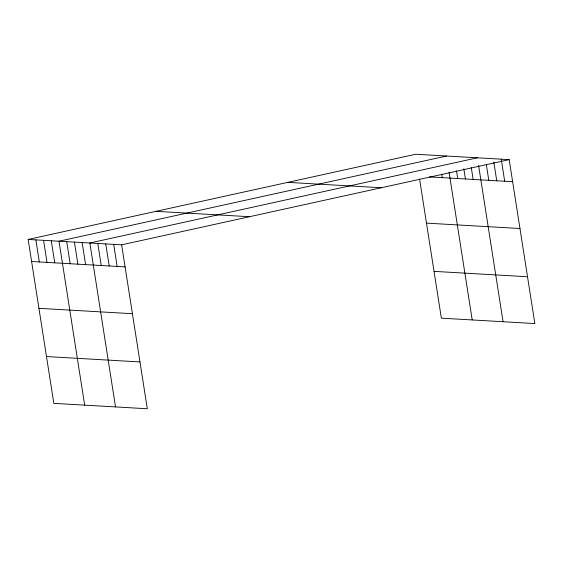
<?xml version="1.0" encoding="UTF-8"?>
<svg xmlns="http://www.w3.org/2000/svg" width="563" height="563" viewBox="0 0 563 563"><rect width="100%" height="100%" fill="white"/><g stroke="black" fill="none" stroke-linecap="round" stroke-linejoin="round"><path stroke-width="0.84" d="M28.15 239.437L121.636 244.828L147.302 408.752L53.823 403.361L28.15 239.437L415.698 154.248L509.177 159.639L534.85 323.563L441.364 318.172L419.562 178.921M446.543 156.028L59.002 241.217L84.668 405.142M477.396 157.802L89.848 242.991L115.521 406.915M121.636 244.828L509.177 159.639M429.435 176.909L512.633 181.701M287.806 182.363L381.292 187.746M426.48 223.131L519.966 228.515M156.042 211.329L249.522 216.713M434.038 271.366L527.517 276.75M31.605 261.506L125.092 266.89M38.938 308.32L132.418 313.704M46.49 356.548L139.976 361.939M501.232 159.181L504.687 181.244M493.821 162.116L496.742 180.786M486.27 164.206L488.797 180.329M478.592 165.445L503.069 321.733M471.28 167.549L473.138 179.428M463.835 168.801L465.425 178.985M456.516 170.899L457.712 178.541M449.07 172.151L472.216 319.953M441.758 174.256L442.293 177.648M113.691 244.363L117.146 266.433M105.738 243.906L109.194 265.975M97.793 243.448L101.249 265.518M82.135 242.547L85.59 264.617M74.422 242.104L77.877 264.174M66.708 241.661L70.171 263.73M51.289 240.774L54.745 262.837M43.576 240.324L47.032 262.393M35.863 239.88L39.319 261.95"/></g></svg>
